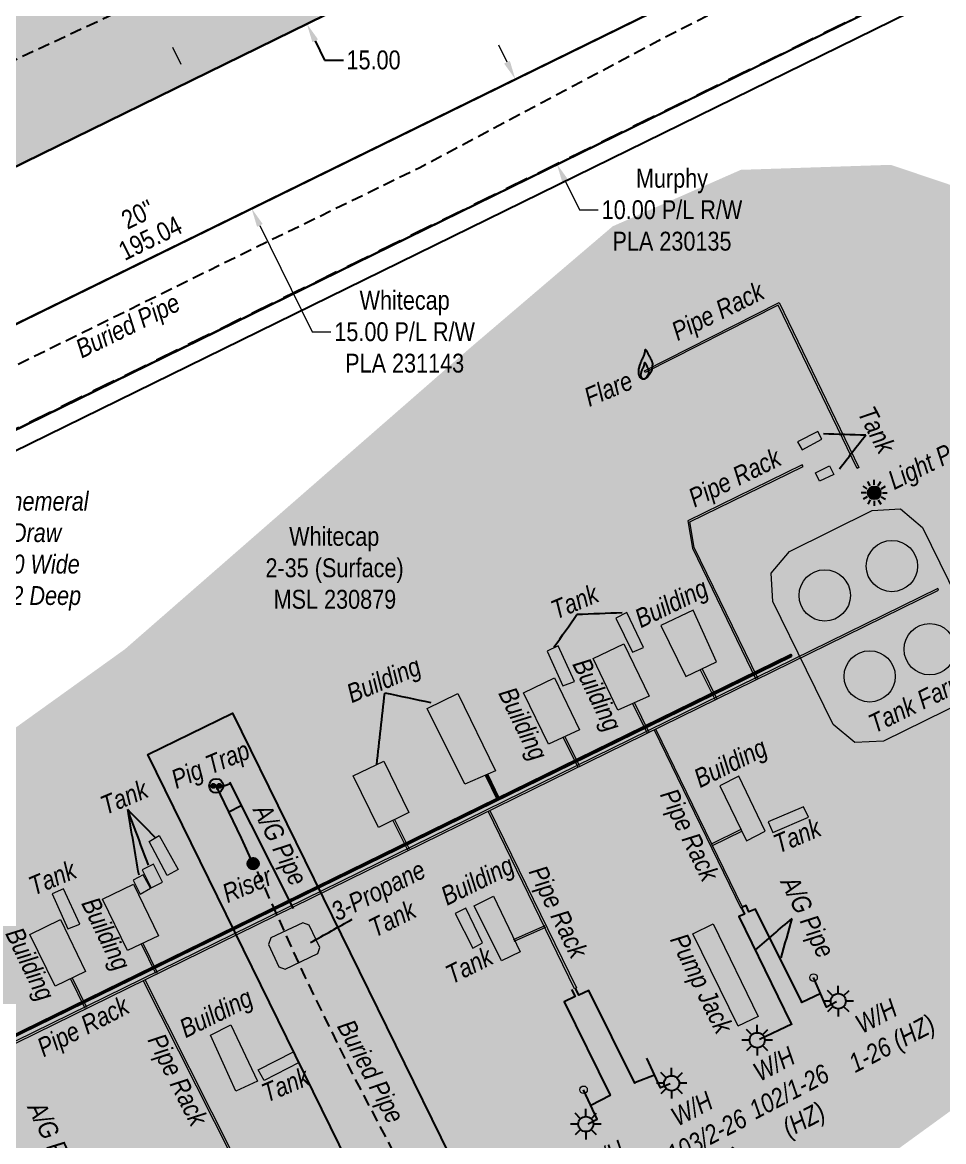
# Model space of a CAD drawing. Extents: x 502021 to 516972, y 6026865 to 6037901.
# Drawn here: x 509328 to 509816, y 6027187 to 6027780 of the extents above; entities that cross this region are included whole.
import ezdxf
from ezdxf.enums import TextEntityAlignment as Align

# ---------------------------------------------------------------- set-up
doc = ezdxf.new("R2010")
doc.units = 0
doc.header["$LTSCALE"] = 5
doc.header["$PDSIZE"] = 0.5
doc.linetypes.add('foc-ACCESSROAD', pattern=[3.75, 2.5, -1.25])
doc.linetypes.add('UG_PIPE', pattern=[1.875, 1.25, -0.625])
doc.layers.get('Defpoints').update_dxf_attribs({"color": 9})
for name, color, linetype in [('AS-CABLE', 224, 'foc-CABLE'), ('AS-PIPE-UG', 44, 'UG_PIPE'), ('AS-PIPE-UG-T', 44, 'Continuous'), ('AS-ROADS', 254, 'Continuous'), ('AS-SYMBOL', 7, 'Continuous'), ('C-RW', 13, 'Continuous'), ('C-WS', 13, 'foc-ACCESSROAD'), ('C-WS-S', 8, 'Continuous'), ('F-RW', 190, 'Continuous'), ('L-BD', 7, 'Continuous'), ('P-PROPOSED', 10, 'Continuous'), ('P-PROPOSED-H', 21, 'Continuous'), ('P-TXT', 4, 'Continuous'), ('T-WATER-T', 170, 'Continuous')]:
    doc.layers.add(name, color=color, linetype=linetype)
for name, color, linetype, lineweight in [('AS-GENERAL', 48, 'Continuous', 18), ('C-RW-T', 13, 'Continuous', 9), ('C-WS-T', 13, 'Continuous', 9), ('F-RW-T', 190, 'Continuous', 9), ('T-TEXT', 48, 'Continuous', 18)]:
    doc.layers.add(name, color=color, linetype=linetype, lineweight=lineweight)
doc.layers.add('AS-PIPE-AG', color=7, linetype='Continuous', true_color=0x7d00fa)
doc.styles.add('80CG', font='ARIALN.TTF', dxfattribs={"height": 10})
doc.styles.add('80L', font='ARIALN.TTF', dxfattribs={"height": 10})
doc.styles.add('foc-LtypeFont', font='ARIALN.TTF', dxfattribs={"height": 7.35})
doc.linetypes.add('foc-CABLE', pattern='A,2,-1,["C",foc-LtypeFont,S=0.2,R=0,X=-0.625,Y=-0.75],-1.24,8', length=12.24)
doc.dimstyles.new('Compass 5 000', dxfattribs={"dimscale": 5, "dimtxt": 9, "dimasz": 2, "dimexe": 0.2, "dimexo": 0.0625, "dimgap": 0.5, "dimtad": 0, "dimtih": 1, "dimtoh": 1, "dimzin": 0, "dimdsep": 46, "dimtxsty": '80CG', "dimcen": 0.1, "dimse1": 1, "dimse2": 1, "dimclrd": 256, "dimclrt": 256, "dimaunit": 1, "dimadec": 4, "dimazin": 0, "dimtfac": 0.06, "dimtofl": 0, "dimtmove": 0, "dimatfit": 1, "dimfxl": 0.2, "dimtolj": 1, "dimtzin": 0, "dimlwd": -1, "dimarcsym": 0})

# ---------------------------------------------------------------- blocks, each defined once
blk = doc.blocks.new('*D516')
at = {"layer": 'C-RW-T', "transparency": 16777216}
for p, q in [((509412.2, 6027757.8), (509407.8, 6027766.78)), ((509453.99, 6027672.52), (509481.61, 6027616.15)), ((509481.61, 6027616.15), (509491.61, 6027616.15))]:
    blk.add_line(p, q, dxfattribs=at)
for points in [[(509413.7, 6027758.53), (509410.7, 6027757.06), (509416.6, 6027748.82)], [(509455.48, 6027673.26), (509452.49, 6027671.79), (509449.59, 6027681.5)]]:
    blk.add_solid(points, dxfattribs=at)
at = {"layer": 'Defpoints', "color": 0, "transparency": 16777216}
for p in [(509469.51, 6027774.74), (509502.49, 6027707.43), (509449.59, 6027681.5)]:
    blk.add_point(p, dxfattribs=at)
at = {"layer": 'C-RW-T', "transparency": 16777216, "insert": (509530.7, 6027616.15), "char_height": 10, "attachment_point": 5, "style": '80CG'}
blk.add_mtext('\\A1;Whitecap\\P15.00 P/L R/W\\PPLA 231143', dxfattribs=at)
blk = doc.blocks.new('*D528')
at = {"layer": 'C-RW-T', "transparency": 16777216}
for p, q in [((509620.85, 6027067.36), (509651.68, 6027082.49)), ((509651.68, 6027082.49), (509661.68, 6027082.49)), ((509558.04, 6027036.53), (509549.06, 6027032.12))]:
    blk.add_line(p, q, dxfattribs=at)
for points in [[(509620.12, 6027068.86), (509621.59, 6027065.86), (509611.87, 6027062.95)], [(509557.3, 6027038.03), (509558.77, 6027035.03), (509567.01, 6027040.94)]]:
    blk.add_solid(points, dxfattribs=at)
at = {"layer": 'Defpoints', "color": 0, "transparency": 16777216}
for p in [(509545.19, 6027198.81), (509500.33, 6027176.8), (509611.87, 6027062.95)]:
    blk.add_point(p, dxfattribs=at)
at = {"layer": 'C-RW-T', "transparency": 16777216, "insert": (509700.77, 6027082.49), "char_height": 10, "attachment_point": 5, "style": '80CG'}
blk.add_mtext('\\A1;Whitecap\\P10.00 P/L R/W\\PPLA 141213', dxfattribs=at)
blk = doc.blocks.new('*D679')
at = {"layer": 'Defpoints', "color": 0, "transparency": 16777216}
for p in [(509596.18, 6027753.34), (509611.32, 6027705.11), (509618.17, 6027708.47)]:
    blk.add_point(p, dxfattribs=at)
at = {"layer": 'F-RW-T', "transparency": 16777216}
for p, q in [((509584.93, 6027758.97), (509580.53, 6027767.95)), ((509615.73, 6027696.13), (509623.25, 6027680.77)), ((509623.25, 6027680.77), (509633.25, 6027680.77))]:
    blk.add_line(p, q, dxfattribs=at)
for points in [[(509586.43, 6027759.7), (509583.44, 6027758.23), (509589.33, 6027749.99)], [(509617.22, 6027696.87), (509614.23, 6027695.4), (509611.32, 6027705.11)]]:
    blk.add_solid(points, dxfattribs=at)
at = {"layer": 'F-RW-T', "transparency": 16777216, "insert": (509672.34, 6027680.77), "char_height": 10, "attachment_point": 5, "style": '80CG'}
blk.add_mtext('\\A1;Murphy\\P10.00 P/L R/W \\PPLA 230135', dxfattribs=at)
blk = doc.blocks.new('RISER')
h = blk.add_hatch(color=255)
h.dxf.hatch_style = 1
edge = h.paths.add_edge_path()
edge.add_arc((0, 0), 0.7, 0, 360)
blk.add_hatch(color=13).paths.add_polyline_path([(0.58, -0.15), (-0.58, -0.15, 0.774597)])
at = {"color": 13}
blk.add_line((-0.58, -0.15), (0.58, -0.15), dxfattribs=at)
blk.add_circle((0, 0), 0.6, dxfattribs=at)
blk = doc.blocks.new('PIG')
h = blk.add_hatch(color=255)
h.dxf.hatch_style = 1
edge = h.paths.add_edge_path()
edge.add_arc((0, 0), 0.85, 0, 360)
at = {"layer": 'AS-SYMBOL'}
h = blk.add_hatch(color=13, dxfattribs=at)
h.dxf.hatch_style = 1
h.paths.add_polyline_path([(-0.1, 0, 1), (-0.55, 0, 1)])
h = blk.add_hatch(color=13, dxfattribs=at)
h.dxf.hatch_style = 1
h.paths.add_polyline_path([(0.1, 0, 1), (0.55, 0, 1)])
at = {"layer": 'AS-SYMBOL', "color": 13}
for centre, radius in [((0, 0), 0.75), ((-0.33, 0), 0.225), ((0.33, 0), 0.225)]:
    blk.add_circle(centre, radius, dxfattribs=at)
blk = doc.blocks.new('lightpole')
h = blk.add_hatch(color=255)
h.dxf.hatch_style = 1
h.paths.add_polyline_path([(-0.78, 0, 1), (0.78, 0, 1)])
h.paths.add_polyline_path([(0.68, 0, -1), (-0.68, 0, -1)], flags=16)
h = blk.add_hatch(color=13)
h.dxf.hatch_style = 1
edge = h.paths.add_edge_path()
edge.add_arc((0, 0), 0.682, 0, 360)
at = {"color": 13}
for p, q in [((-0.43, 0.75), (-0.69, 1.19)), ((0, 0.86), (0, 1.38)), ((0.43, 0.75), (0.69, 1.19)), ((-0.86, 0), (-1.38, 0)), ((-0.75, 0.43), (-1.19, 0.69)), ((0.75, 0.43), (1.19, 0.69)), ((0.86, 0), (1.38, 0)), ((-0.75, -0.43), (-1.19, -0.69)), ((-0.43, -0.75), (-0.69, -1.19)), ((0, -0.86), (0, -1.38)), ((0.43, -0.75), (0.69, -1.19)), ((0.75, -0.43), (1.19, -0.69))]:
    blk.add_line(p, q, dxfattribs=at)
blk.add_circle((0, 0), 0.682, dxfattribs=at)
blk = doc.blocks.new('FLARE')
h = blk.add_hatch(color=255)
h.dxf.hatch_style = 1
h.paths.add_polyline_path([(0.16, 2.41, 0.114147), (0.13, 2.43), (0.11, 2.44, 0.261551), (0.01, 2.42), (0, 2.41, 0.131268), (-0.03, 2.37), (-0.04, 2.35, 0.041497), (-0.05, 2.33), (-0.05, 2.29, 0.015174), (-0.05, 2.29), (-0.06, 2.24, 0.004376), (-0.06, 2.24), (-0.07, 2.18), (-0.08, 2.11), (-0.09, 2.05), (-0.1, 1.98), (-0.12, 1.91), (-0.14, 1.83), (-0.17, 1.76), (-0.19, 1.68), (-0.22, 1.61), (-0.26, 1.53), (-0.29, 1.46), (-0.32, 1.39), (-0.36, 1.32), (-0.39, 1.25, 0.000505), (-0.39, 1.25), (-0.43, 1.18, 0.002398), (-0.43, 1.18), (-0.46, 1.1, 0.004177), (-0.46, 1.1), (-0.5, 1.03, 0.005735), (-0.5, 1.03), (-0.53, 0.95, 0.006994), (-0.53, 0.95), (-0.56, 0.87, 0.00791), (-0.57, 0.87), (-0.6, 0.78, 0.008323), (-0.6, 0.78), (-0.63, 0.69, 0.008095), (-0.63, 0.68), (-0.66, 0.59, 0.008067), (-0.66, 0.59), (-0.68, 0.49, 0.008387), (-0.68, 0.49), (-0.7, 0.39, 0.009056), (-0.71, 0.38), (-0.72, 0.28, 0.010123), (-0.72, 0.28), (-0.74, 0.18, 0.011689), (-0.74, 0.18), (-0.75, 0.08, 0.013925), (-0.75, 0.08), (-0.75, -0.02, 0.016488), (-0.75, -0.02), (-0.75, -0.11, 0.017255), (-0.75, -0.12), (-0.74, -0.2, 0.01735), (-0.74, -0.2), (-0.73, -0.28, 0.017311), (-0.73, -0.29), (-0.71, -0.36, 0.01715), (-0.71, -0.36), (-0.69, -0.43, 0.016886), (-0.69, -0.44), (-0.66, -0.5, 0.016546), (-0.66, -0.5), (-0.63, -0.56, 0.016164), (-0.63, -0.56), (-0.6, -0.61, 0.016329), (-0.6, -0.62), (-0.57, -0.66, 0.018828), (-0.57, -0.67), (-0.54, -0.71, 0.022087), (-0.53, -0.71), (-0.5, -0.75, 0.025345), (-0.49, -0.76), (-0.46, -0.78, 0.028234), (-0.45, -0.79), (-0.42, -0.82, 0.030298), (-0.41, -0.82), (-0.37, -0.84, 0.031129), (-0.36, -0.85), (-0.32, -0.86, 0.030544), (-0.31, -0.87), (-0.27, -0.88, 0.028465), (-0.26, -0.88), (-0.22, -0.89, 0.025311), (-0.21, -0.89), (-0.16, -0.89, 0.02283), (-0.15, -0.89), (-0.11, -0.89, 0.021226), (-0.1, -0.89), (-0.05, -0.88, 0.020401), (-0.04, -0.88), (0, -0.87, 0.020299), (0.01, -0.87), (0.05, -0.85, 0.020911), (0.06, -0.85), (0.11, -0.83, 0.022277), (0.11, -0.83), (0.15, -0.81, 0.023712), (0.16, -0.8), (0.2, -0.78, 0.022408), (0.21, -0.78), (0.24, -0.75, 0.01993), (0.25, -0.74), (0.28, -0.72, 0.017146), (0.28, -0.71), (0.31, -0.68, 0.014211), (0.32, -0.68), (0.35, -0.64, 0.011221), (0.35, -0.64), (0.37, -0.61, 0.008212), (0.38, -0.61), (0.4, -0.57, 0.005172), (0.4, -0.57), (0.42, -0.54, 0.002523), (0.43, -0.54), (0.45, -0.5, 0.001671), (0.45, -0.5), (0.47, -0.47, 0.001229), (0.47, -0.47), (0.49, -0.44, 0.00075), (0.49, -0.44), (0.51, -0.41, 0.00026), (0.51, -0.41), (0.54, -0.37), (0.56, -0.34), (0.58, -0.3), (0.61, -0.27), (0.63, -0.23, 0.001311), (0.63, -0.23), (0.66, -0.19, 0.003726), (0.66, -0.19), (0.69, -0.15, 0.006065), (0.69, -0.14), (0.72, -0.1, 0.008452), (0.72, -0.1), (0.74, -0.05, 0.010991), (0.75, -0.05), (0.77, 0, 0.013767), (0.77, 0), (0.79, 0.05, 0.016839), (0.8, 0.05), (0.81, 0.1, 0.019104), (0.82, 0.11), (0.83, 0.15, 0.016987), (0.83, 0.16), (0.84, 0.21, 0.013636), (0.84, 0.21), (0.85, 0.26, 0.010244), (0.85, 0.27), (0.86, 0.31, 0.006846), (0.86, 0.32), (0.86, 0.37, 0.003419), (0.86, 0.37), (0.86, 0.41), (0.87, 0.46), (0.87, 0.5), (0.88, 0.54), (0.88, 0.59), (0.89, 0.63, 0.001278), (0.89, 0.63), (0.89, 0.67, 0.004735), (0.89, 0.67), (0.9, 0.71, 0.008354), (0.9, 0.72), (0.9, 0.76, 0.012059), (0.9, 0.76), (0.9, 0.8, 0.015712), (0.9, 0.81), (0.9, 0.85, 0.018457), (0.9, 0.85), (0.9, 0.89, 0.018102), (0.9, 0.9), (0.89, 0.94, 0.016533), (0.89, 0.95), (0.88, 0.99, 0.014576), (0.88, 0.99), (0.87, 1.03, 0.012435), (0.86, 1.04), (0.85, 1.08, 0.010283), (0.85, 1.09), (0.83, 1.13, 0.00824), (0.83, 1.13), (0.81, 1.18, 0.00638), (0.81, 1.18), (0.78, 1.23, 0.004735), (0.78, 1.23), (0.76, 1.29, 0.003388), (0.75, 1.29), (0.73, 1.34, 0.002345), (0.73, 1.34), (0.7, 1.4, 0.001492), (0.7, 1.4), (0.67, 1.46, 0.000746), (0.67, 1.46), (0.63, 1.51), (0.6, 1.57), (0.57, 1.62), (0.55, 1.68), (0.52, 1.73), (0.49, 1.78), (0.47, 1.83), (0.45, 1.87), (0.42, 1.92), (0.4, 1.97), (0.38, 2.02), (0.35, 2.08, 0.000332), (0.35, 2.08), (0.33, 2.13, 0.001849), (0.33, 2.13), (0.3, 2.19, 0.0038), (0.3, 2.19), (0.27, 2.24, 0.006473), (0.27, 2.24), (0.25, 2.29, 0.010865), (0.24, 2.3), (0.22, 2.34, 0.019524), (0.22, 2.34), (0.19, 2.38, 0.041077), (0.18, 2.39)])
at = {"color": 13, "flags": 128}
for points in [[(0.11, -0.72), (0.07, -0.74), (0.03, -0.76), (-0.02, -0.77), (-0.07, -0.78), (-0.11, -0.79), (-0.16, -0.79), (-0.2, -0.79), (-0.25, -0.78), (-0.29, -0.77), (-0.32, -0.76), (-0.36, -0.74), (-0.4, -0.71), (-0.43, -0.68), (-0.46, -0.65), (-0.49, -0.61), (-0.52, -0.56), (-0.54, -0.51), (-0.57, -0.46), (-0.59, -0.4), (-0.61, -0.33), (-0.63, -0.26), (-0.64, -0.19), (-0.65, -0.11), (-0.65, -0.02), (-0.65, 0.07), (-0.64, 0.17), (-0.63, 0.27), (-0.61, 0.36), (-0.58, 0.46), (-0.56, 0.56), (-0.53, 0.66), (-0.5, 0.75), (-0.47, 0.83), (-0.44, 0.91), (-0.41, 0.99), (-0.37, 1.06), (-0.34, 1.13), (-0.3, 1.2), (-0.27, 1.27), (-0.23, 1.34), (-0.2, 1.42), (-0.16, 1.49), (-0.13, 1.57), (-0.1, 1.65), (-0.07, 1.73), (-0.04, 1.8), (-0.02, 1.88), (0, 1.96), (0.01, 2.03), (0.02, 2.1), (0.03, 2.17), (0.04, 2.22), (0.05, 2.27), (0.05, 2.31), (0.06, 2.34), (0.08, 2.35), (0.09, 2.34), (0.11, 2.32), (0.13, 2.29), (0.16, 2.25), (0.18, 2.2), (0.21, 2.14), (0.24, 2.09), (0.26, 2.03), (0.29, 1.98), (0.31, 1.93), (0.33, 1.88), (0.36, 1.83), (0.38, 1.78), (0.41, 1.73), (0.43, 1.68), (0.46, 1.63), (0.49, 1.58), (0.52, 1.52), (0.55, 1.47), (0.58, 1.41), (0.61, 1.35), (0.64, 1.3), (0.67, 1.24), (0.69, 1.19), (0.72, 1.14), (0.74, 1.09), (0.75, 1.05), (0.77, 1), (0.78, 0.96), (0.79, 0.92), (0.8, 0.88), (0.8, 0.84), (0.8, 0.8), (0.8, 0.76), (0.8, 0.72), (0.79, 0.68), (0.79, 0.64), (0.78, 0.6), (0.78, 0.56), (0.77, 0.51), (0.77, 0.47), (0.76, 0.42), (0.76, 0.37), (0.76, 0.33), (0.75, 0.28), (0.74, 0.23), (0.73, 0.18), (0.72, 0.13), (0.7, 0.09), (0.68, 0.04), (0.66, 0), (0.63, -0.05), (0.61, -0.09), (0.58, -0.13), (0.55, -0.17), (0.53, -0.21), (0.5, -0.25), (0.48, -0.28), (0.45, -0.32), (0.43, -0.35), (0.41, -0.38), (0.39, -0.42), (0.37, -0.45), (0.34, -0.48), (0.32, -0.51), (0.3, -0.55), (0.27, -0.58), (0.24, -0.61), (0.21, -0.64), (0.18, -0.67), (0.15, -0.7)], [(0.02, -0.75), (-0.01, -0.76), (-0.03, -0.77), (-0.05, -0.78), (-0.08, -0.78), (-0.11, -0.79), (-0.13, -0.79), (-0.16, -0.79), (-0.18, -0.78), (-0.2, -0.78), (-0.23, -0.77), (-0.25, -0.76), (-0.26, -0.74), (-0.28, -0.73), (-0.3, -0.71), (-0.32, -0.69), (-0.33, -0.66), (-0.35, -0.63), (-0.36, -0.6), (-0.37, -0.57), (-0.39, -0.53), (-0.4, -0.49), (-0.4, -0.45), (-0.41, -0.41), (-0.41, -0.36), (-0.41, -0.31), (-0.4, -0.25), (-0.39, -0.2), (-0.38, -0.14), (-0.37, -0.09), (-0.36, -0.03), (-0.34, 0.02), (-0.32, 0.07), (-0.31, 0.12), (-0.29, 0.16), (-0.27, 0.21), (-0.25, 0.25), (-0.23, 0.29), (-0.21, 0.33), (-0.19, 0.37), (-0.17, 0.41), (-0.15, 0.45), (-0.14, 0.49), (-0.12, 0.53), (-0.1, 0.58), (-0.08, 0.62), (-0.07, 0.66), (-0.06, 0.71), (-0.05, 0.75), (-0.04, 0.79), (-0.03, 0.83), (-0.03, 0.87), (-0.02, 0.9), (-0.02, 0.93), (-0.01, 0.95), (-0.01, 0.96), (0, 0.97), (0.01, 0.96), (0.02, 0.95), (0.03, 0.94), (0.04, 0.91), (0.06, 0.88), (0.07, 0.86), (0.09, 0.82), (0.1, 0.79), (0.12, 0.76), (0.13, 0.74), (0.14, 0.71), (0.16, 0.68), (0.17, 0.65), (0.18, 0.63), (0.2, 0.6), (0.21, 0.57), (0.23, 0.54), (0.25, 0.51), (0.26, 0.47), (0.28, 0.44), (0.3, 0.41), (0.31, 0.38), (0.33, 0.35), (0.34, 0.32), (0.36, 0.29), (0.37, 0.27), (0.38, 0.24), (0.39, 0.22), (0.39, 0.19), (0.4, 0.17), (0.4, 0.15), (0.41, 0.13), (0.41, 0.1), (0.41, 0.08), (0.4, 0.06), (0.4, 0.04), (0.4, 0.01), (0.39, -0.01), (0.39, -0.03), (0.39, -0.06), (0.39, -0.08), (0.38, -0.11), (0.38, -0.14), (0.38, -0.16), (0.38, -0.19), (0.37, -0.22), (0.37, -0.24), (0.36, -0.27), (0.35, -0.3), (0.34, -0.32), (0.32, -0.35), (0.31, -0.37), (0.3, -0.4), (0.28, -0.42), (0.27, -0.44), (0.25, -0.46), (0.24, -0.48), (0.22, -0.5), (0.21, -0.52), (0.2, -0.54), (0.19, -0.56), (0.17, -0.58), (0.16, -0.6), (0.15, -0.61), (0.14, -0.63), (0.12, -0.65), (0.11, -0.67), (0.09, -0.69), (0.08, -0.7), (0.06, -0.72), (0.04, -0.74)]]:
    blk.add_lwpolyline(points, close=True, dxfattribs=at)
blk = doc.blocks.new('GAS')
h = blk.add_hatch(color=255)
h.dxf.hatch_style = 1
edge = h.paths.add_edge_path()
edge.add_arc((0, 0), 0.9, 0, 360)
for p, q in [((0, 0.81), (0, 1.62)), ((-0.81, 0), (-1.62, 0)), ((-0.57, 0.57), (-1.14, 1.14)), ((0.57, 0.57), (1.14, 1.14)), ((1.62, 0), (0.81, 0)), ((-0.57, -0.57), (-1.14, -1.14)), ((0, -0.81), (0, -1.62)), ((1.14, -1.14), (0.57, -0.57))]:
    blk.add_line(p, q)
blk.add_circle((0, 0), 0.8)
blk = doc.blocks.new('*D595')
at = {"layer": 'Defpoints', "color": 0, "transparency": 16777216}
for p in [(509440.87, 6027844.19), (509473.85, 6027776.87), (509478.87, 6027779.33)]:
    blk.add_point(p, dxfattribs=at)
at = {"layer": 'P-TXT', "transparency": 16777216}
for p, q in [((509441.48, 6027855.62), (509437.08, 6027864.6)), ((509483.27, 6027770.35), (509488.28, 6027760.13)), ((509488.28, 6027760.13), (509498.28, 6027760.13))]:
    blk.add_line(p, q, dxfattribs=at)
for points in [[(509442.98, 6027856.36), (509439.99, 6027854.89), (509445.88, 6027846.64)], [(509484.77, 6027771.08), (509481.77, 6027769.62), (509478.87, 6027779.33)]]:
    blk.add_solid(points, dxfattribs=at)
at = {"layer": 'P-TXT', "transparency": 16777216, "insert": (509514.22, 6027760.13), "char_height": 10, "attachment_point": 5, "style": '80CG'}
blk.add_mtext('\\A1;15.00', dxfattribs=at)

msp = doc.modelspace()

# ---------------------------------------------------------------- hatches: boundary and pattern name
at = {"layer": 'AS-ROADS'}
h = msp.add_hatch(color=256, dxfattribs=at)
h.dxf.hatch_style = 1
h.paths.add_polyline_path([(509260.823, 6026899.732), (509290.66, 6026865.2), (509307.706, 6026884.006), (509354.986, 6026918.041), (509586.501, 6027056.141), (509654.511, 6027095.746), (509759.471, 6027159.516), (509827.031, 6027208.566), (509855.246, 6027243.796), (509877.201, 6027296.966), (509890.281, 6027363.836), (509899.036, 6027464.916), (509907.871, 6027599.966), (509898.323, 6027640.787), (509865.651, 6027678.536), (509788.266, 6027704.616), (509708.831, 6027701.961), (509640.941, 6027672.051), (509565.756, 6027607.936), (509382.476, 6027448.006), (509238.526, 6027344.706), (509213.466, 6027326.056), (509197.076, 6027312.831), (509193.676, 6027293.901), (509198.441, 6027251.171), (509204.856, 6027204.336), (509233.256, 6027131.036), (509272.096, 6027034.156), (509291.421, 6026969.231), (509291.141, 6026937.431), (509265.246, 6026906.751)])
at = {"layer": 'P-PROPOSED-H'}
h = msp.add_hatch(color=256, dxfattribs=at)
h.dxf.hatch_style = 1
h.paths.add_polyline_path([(509109.97, 6029897.532), (509046.441, 6029857.744), (509091.51, 6029785.782), (509092.841, 6028938.87), (509247.596, 6028945.75), (509535.508, 6028811.292), (509595.857, 6028809.067), (509602.092, 6028633.705), (509702.29, 6028630.047), (509725.17, 6027983.504), (508892.294, 6027575.366), (509101.203, 6027149.051), (509168.515, 6027182.037), (508992.592, 6027541.039), (509780.647, 6027927.213), (509800.972, 6027961.056), (509774.737, 6028702.413), (509674.527, 6028706.071), (509668.293, 6028881.407), (509553.457, 6028885.641), (509262.646, 6029021.453), (509167.679, 6029017.231), (509166.437, 6029807.373)])

# ---------------------------------------------------------------- linework, layer by layer
at = {"layer": 'AS-CABLE', "linetype": 'Continuous', "flags": 128}
msp.add_lwpolyline([(509735.696, 6027444.222), (509294.206, 6027228.182), (509293.766, 6027229.08), (509735.256, 6027445.12)], close=True, dxfattribs=at)
at = {"layer": 'AS-CABLE', "flags": 128}
for points in [[(509579.958, 6027368.569), (509573.699, 6027381.361)], [(509580.856, 6027369.009), (509574.613, 6027381.766)]]:
    msp.add_lwpolyline(points, dxfattribs=at)
at = {"layer": 'AS-GENERAL', "flags": 128}
for points in [[(509657.725, 6027595.497), (509729.049, 6027631.627), (509771.391, 6027544.249), (509770.491, 6027543.813), (509728.593, 6027630.275), (509658.177, 6027594.605)], [(509751.721, 6027559.296), (509749.581, 6027563.391), (509738.901, 6027557.891), (509741.331, 6027553.701)], [(509750.464, 6027537.106), (509748.396, 6027541.406), (509755.712, 6027545.241), (509758.032, 6027540.635)], [(509804.996, 6027512.506), (509837.011, 6027447.361), (509838.006, 6027432.181), (509828.131, 6027420.791), (509784.331, 6027399.251), (509769.281, 6027398.636), (509757.721, 6027408.206), (509743.681, 6027436.831), (509725.766, 6027473.241), (509724.896, 6027488.321), (509734.656, 6027499.766), (509778.436, 6027521.506), (509793.471, 6027522.301)], [(509813.186, 6027480.11), (509295.586, 6027226.31), (509296.026, 6027225.412), (509813.626, 6027479.212)], [(509695.901, 6027441.281), (509683.566, 6027468.699), (509666.506, 6027460.646), (509679.691, 6027433.471)], [(509651.431, 6027446.401), (509657.171, 6027448.931), (509648.426, 6027467.436), (509642.626, 6027464.381)], [(509643.696, 6027415.721), (509630.556, 6027443.036), (509646.881, 6027450.846), (509660.181, 6027423.206)], [(509614.461, 6027428.551), (509620.636, 6027430.976), (509612.026, 6027449.761), (509606.231, 6027447.041)], [(509606.986, 6027397.626), (509593.621, 6027424.971), (509610.076, 6027432.846), (509623.306, 6027405.366)], [(509562.586, 6027376.441), (509542.636, 6027416.666), (509558.786, 6027424.506), (509578.826, 6027383.631)], [(509516.866, 6027353.586), (509503.376, 6027380.971), (509519.681, 6027388.721), (509532.956, 6027361.556)], [(509711.796, 6027346.536), (509721.751, 6027351.636), (509707.731, 6027380.671), (509697.626, 6027375.621)], [(509744.645, 6027359.083), (509741.936, 6027364.551), (509723.336, 6027356.516), (509725.846, 6027350.841)], [(509395.381, 6027346.196), (509400.646, 6027349.271), (509410.606, 6027331.291), (509404.926, 6027328.126)], [(509396.461, 6027321.516), (509402.426, 6027324.656), (509397.666, 6027334.116), (509391.69, 6027331.053)], [(509392.211, 6027328.541), (509386.884, 6027325.647), (509390.606, 6027318.256), (509395.956, 6027321.416)], [(509358.516, 6027302.276), (509349.951, 6027320.986), (509343.961, 6027318.501), (509352.276, 6027299.926)], [(509383.926, 6027288.466), (509370.651, 6027315.636), (509387.016, 6027323.516), (509400.266, 6027296.221)], [(509591.866, 6027287.776), (509582.006, 6027282.931), (509567.566, 6027311.976), (509577.746, 6027317.176)], [(509571.876, 6027292.466), (509563.051, 6027310.816), (509557.446, 6027307.941), (509566.761, 6027289.631)], [(509345.431, 6027269.456), (509332.086, 6027296.941), (509348.356, 6027304.791), (509361.561, 6027277.301)], [(509459.786, 6027295.131), (509458.541, 6027291.521), (509463.951, 6027279.741), (509467.361, 6027278.486), (509484.611, 6027286.736), (509485.771, 6027289.936), (509480.166, 6027301.796), (509476.731, 6027303.036)], [(509427.736, 6027243.626), (509438.681, 6027249.066), (509452.681, 6027219.186), (509441.218, 6027213.919)], [(509453.131, 6027225.236), (509471.856, 6027234.736), (509474.821, 6027228.996), (509456.311, 6027219.576)]]:
    msp.add_lwpolyline(points, close=True, dxfattribs=at)
for points in [[(509717.927, 6027432.288), (509684.161, 6027501.866), (509681.793, 6027515.486), (509741.83, 6027544.742), (509741.392, 6027545.64), (509680.679, 6027516.056), (509683.201, 6027501.556), (509717.03, 6027431.847)], [(509614.461, 6027428.551), (509620.636, 6027430.976), (509612.026, 6027449.761), (509606.231, 6027447.041)], [(509687.346, 6027437.159), (509694.979, 6027421.592)], [(509688.246, 6027437.593), (509695.876, 6027422.032)], [(509651.49, 6027419.244), (509658.991, 6027403.945)], [(509652.394, 6027419.67), (509659.888, 6027404.385)], [(509662.818, 6027405.266), (509708.852, 6027310.892), (509709.75, 6027311.33), (509663.716, 6027405.705)], [(509614.697, 6027401.276), (509622.228, 6027385.919)], [(509615.595, 6027401.716), (509623.125, 6027386.359)], [(509575.852, 6027362.623), (509621.665, 6027268.59), (509620.767, 6027268.152), (509574.955, 6027362.182)], [(509524.463, 6027357.349), (509532.119, 6027341.735)], [(509525.359, 6027357.793), (509533.017, 6027342.175)], [(509693.344, 6027344.965), (509708.977, 6027352.59)], [(509693.782, 6027344.066), (509709.415, 6027351.692)], [(509707.381, 6027248.316), (509683.371, 6027297.186), (509694.106, 6027302.471), (509718.041, 6027253.466), (509707.276, 6027248.351)], [(509588.318, 6027294.208), (509605.138, 6027301.663)], [(509588.723, 6027293.294), (509605.543, 6027300.749)], [(509391.072, 6027291.857), (509398.694, 6027276.311)], [(509391.975, 6027292.286), (509399.592, 6027276.751)], [(509353.601, 6027273.43), (509361.203, 6027257.928)], [(509354.5, 6027273.867), (509362.1, 6027258.368)], [(509393.054, 6027272.989), (509440.192, 6027179.511), (509439.3, 6027179.061), (509392.156, 6027272.549)]]:
    msp.add_lwpolyline(points, dxfattribs=at)
at = {"layer": 'AS-GENERAL'}
for centre, radius in [((509788.871, 6027492.065), 13.577), ((509753.268, 6027476.51), 13.577), ((509808.913, 6027447.991), 13.577), ((509777.082, 6027433.614), 13.577), ((509747.336, 6027274.041), 1.999), ((509625.476, 6027214.606), 1.999)]:
    msp.add_circle(centre, radius, dxfattribs=at)
at = {"layer": 'AS-PIPE-AG', "flags": 128}
for points in [[(509450.241, 6027334.651), (509444.306, 6027347.821), (509430.886, 6027375.801)], [(509431.391, 6027373.746), (509431.436, 6027374.361), (509438.471, 6027376.866)], [(509437.956, 6027377.656), (509471.601, 6027310.566)], [(509437.221, 6027361.686), (509444.051, 6027365.246)], [(509709.154, 6027311.039), (509710.681, 6027307.711), (509707.68, 6027306.406), (509735.341, 6027249.861), (509735.801, 6027249.301), (509718.651, 6027241.331)], [(509751.246, 6027265.566), (509741.126, 6027260.906), (509740.946, 6027261.296), (509716.606, 6027310.276), (509713.101, 6027308.806), (509711.685, 6027312.219), (509709.75, 6027311.33)], [(509759.536, 6027261.216), (509754.296, 6027258.351), (509747.336, 6027274.041)], [(509619.106, 6027267.691), (509620.961, 6027263.961), (509615.231, 6027261.181), (509639.441, 6027212.076), (509639.601, 6027211.543), (509629.371, 6027206.256)], [(509663.096, 6027222.351), (509652.936, 6027218.556), (509652.701, 6027218.116), (509628.266, 6027267.271), (509622.931, 6027264.706), (509621.181, 6027268.421)], [(509671.446, 6027217.841), (509666.231, 6027215.561), (509659.046, 6027231.436)], [(509627.911, 6027196.566), (509632.771, 6027199.036), (509625.476, 6027214.606)]]:
    msp.add_lwpolyline(points, dxfattribs=at)
at = {"layer": 'AS-PIPE-UG', "flags": 128}
for points in [[(509145.821, 6027224.241), (509123.586, 6027267.371), (509105.796, 6027338.706), (509058.171, 6027423.401), (509022.106, 6027485.776), (508993.046, 6027546.596), (508983.991, 6027569.336), (508983.266, 6027582.511), (508994.916, 6027598.661), (509013.326, 6027608.376), (509079.716, 6027638.896), (509195.586, 6027696.291), (509315.006, 6027755.971), (509468.391, 6027827.351), (509589.896, 6027885.501), (509682.921, 6027931.516), (509723.116, 6027956.476), (509736.591, 6027977.306), (509750.251, 6028010.386), (509747.421, 6028218.841), (509740.271, 6028426.146), (509733.886, 6028554.091), (509735.041, 6028611.231), (509726.111, 6028633.076), (509702.991, 6028643.961), (509678.706, 6028644.686), (509632.991, 6028660.701), (509628.486, 6028690.886), (509628.226, 6028776.696), (509629.461, 6028802.041), (509621.726, 6028819.901), (509605.826, 6028831.341), (509500.396, 6028865.611), (509304.126, 6028957.751), (509265.941, 6028966.631), (509232.251, 6028964.636), (509187.231, 6028962.891), (509156.786, 6028961.066), (509138.131, 6028962.911), (509128.201, 6028978.106), (509119.881, 6029350.841), (509120.151, 6029561.026), (509122.976, 6029663.326), (509124.546, 6029746.471), (509117.626, 6029782.236), (509083.091, 6029842.331), (509066.203, 6029870.121)], [(509806.72, 6029832.78), (509862.596, 6029085.736), (509862.626, 6029085.736), (509873.101, 6028824.076), (509881.326, 6028591.506), (509882.586, 6028522.576), (509876.476, 6028316.016), (509871.176, 6028289.491), (509869.521, 6028223.446), (509890.146, 6027960.911), (509893.651, 6027927.526), (509880.006, 6027907.926), (509857.886, 6027868.266), (509831.691, 6027855.726), (509665.236, 6027770.306), (509538.711, 6027703.061), (509446.621, 6027658.226), (509235.641, 6027554.446), (509113.456, 6027496.826), (509041.036, 6027461.771), (508942.281, 6027412.561), (508919.401, 6027402.821), (508810.146, 6027342.161), (508719.652, 6027297.213)], [(509628, 6026970.779), (509627.716, 6026971.361), (509593.561, 6027039.801), (509573.916, 6027082.076), (509532.641, 6027166.786), (509502.811, 6027223.616), (509477.841, 6027274.761), (509450.951, 6027334.121)]]:
    msp.add_lwpolyline(points, dxfattribs=at)
at = {"layer": 'C-RW', "flags": 128}
for points in [[(509612.449, 6029832.78), (509645.596, 6029519.731), (509674.527, 6028706.071), (509774.737, 6028702.413), (509800.972, 6027961.056), (509780.647, 6027927.213), (508992.592, 6027541.039), (509199.438, 6027118.934)], [(509266.731, 6027151.96), (509092.891, 6027506.712), (509833.511, 6027869.641), (509876.671, 6027941.506), (509847.183, 6028774.778), (509746.962, 6028778.437), (509720.416, 6029525.016), (509687.829, 6029832.78)]]:
    msp.add_lwpolyline(points, dxfattribs=at)
at = {"layer": 'C-RW', "linetype": 'Continuous', "flags": 128}
msp.add_lwpolyline([(509955.8, 6028961.154), (509972.625, 6028314.404), (509975.273, 6028213.662), (509975.7, 6028181.484), (509977.397, 6028049.071), (509980.945, 6027772.013), (509938.671, 6027729.65), (509807.488, 6027789.949), (508931.345, 6027360.29), (509078.343, 6027059.712), (509069.364, 6027055.322), (508917.98, 6027364.868), (509807.349, 6027801.013), (509936.516, 6027741.641), (509970.897, 6027776.094), (509967.403, 6028048.943), (509965.707, 6028181.356), (509965.28, 6028213.523), (509962.634, 6028314.137), (509945.809, 6028960.895)], dxfattribs=at)
at = {"layer": 'C-RW'}
msp.add_lwpolyline([(509606.601, 6026960.276), (509394.626, 6027392.175), (509439.486, 6027414.195), (509554.629, 6027179.592), (509651.46, 6026982.293)], dxfattribs=at)
at = {"layer": 'C-WS', "flags": 128}
msp.add_lwpolyline([(509938.343, 6027481.116), (509928.491, 6027860.366), (508731.078, 6027273.897)], dxfattribs=at)
at = {"layer": 'F-RW', "flags": 128}
for points in [[(509788.344, 6029832.78), (509820.251, 6029531.896), (509876.671, 6027941.506), (509833.511, 6027869.641), (508707.513, 6027317.863)], [(508731.132, 6027273.787), (509868.753, 6027831.261), (509927.138, 6027928.475), (509870.13, 6029535.421), (509838.597, 6029832.78)]]:
    msp.add_lwpolyline(points, dxfattribs=at)
at = {"layer": 'P-PROPOSED', "flags": 128}
msp.add_lwpolyline([(509046.441, 6029857.744), (509091.51, 6029785.782), (509092.841, 6028938.87), (509247.596, 6028945.75), (509535.508, 6028811.292), (509595.857, 6028809.067), (509602.092, 6028633.705), (509702.29, 6028630.047), (509725.17, 6027983.504), (508892.294, 6027575.366), (509101.203, 6027149.051), (509168.515, 6027182.037), (508992.592, 6027541.039), (509780.647, 6027927.213), (509800.972, 6027961.056), (509774.737, 6028702.413), (509674.527, 6028706.071), (509668.293, 6028881.407), (509553.457, 6028885.641), (509262.646, 6029021.453), (509167.679, 6029017.231), (509166.437, 6029807.373), (509109.97, 6029897.532)], dxfattribs=at)

# ---------------------------------------------------------------- block references
at = {"layer": 'AS-SYMBOL', "xscale": 4.997357450000109, "yscale": 4.997357450000109, "zscale": 4.997357450000109}
for name, p in [('FLARE', (509657.951, 6027595.051)), ('lightpole', (509779.496, 6027530.871))]:
    msp.add_blockref(name, p, dxfattribs=at)
at = {"layer": 'AS-SYMBOL', "color": 2}
for name, p, xscale, yscale, zscale in [('PIG', (509430.891, 6027375.626), 4.997357450000109, 4.997357450000109, 4.997357450000109), ('RISER', (509450.406, 6027334.436), 4.997366099999951, 4.997366099999951, 4.997366099999951)]:
    msp.add_blockref(name, p, dxfattribs=dict(at, xscale=xscale, yscale=yscale, zscale=zscale))
at = {"layer": 'C-WS-S', "color": 2, "xscale": 4.997357450000109, "yscale": 4.997357450000109, "zscale": 4.997357450000109}
for p in [(509760.446, 6027261.541), (509717.491, 6027240.871), (509672.156, 6027218.081), (509626.711, 6027196.446)]:
    msp.add_blockref('GAS', p, dxfattribs=at)

# ---------------------------------------------------------------- texts
at = {"layer": 'AS-PIPE-UG-T', "attachment_point": 1, "style": '80L'}
for width, gutter_width, insert, char_height, rotation in [(59.03588, 50, (509355.223, 6027610.903), 9.99473, 26.192341), (60.65843, 50.026, (509503.495, 6027252.899), 9.99471, 297.694928)]:
    msp.add_mtext_dynamic_manual_height_columns('{\\fArial Narrow|b0|i1|c0|p34;Buried Pipe}', width=width, gutter_width=gutter_width, heights=[0], dxfattribs=dict(at, insert=insert, char_height=char_height, rotation=rotation))
at = {"layer": 'C-WS-T', "insert": (509455.456, 6027512.805), "char_height": 10, "attachment_point": 1, "style": '80L'}
msp.add_mtext_dynamic_manual_height_columns('\\pi14.04;Whitecap\\P\\pi1.5023;2-35 (Surface)\\P\\pi5.8065;MSL 230879', width=75.20783, gutter_width=50.026, heights=[0], dxfattribs=at)
at = {"layer": 'C-WS-T', "char_height": 9.99471, "attachment_point": 1, "rotation": 27.690448, "style": '80L'}
for s, width, insert in [('\\pi13.627;{\\fArial Narrow|b0|i1|c0|p34;W/H\\P\\pi0.91153;1-26 (HZ)}', 48.44234, (509756.245, 6027246.601)), ('\\pi12.151;{\\fArial Narrow|b0|i1|c0|p34;W/H\\P\\pi0.92277;102/1-26\\P\\pi12.121;(HZ) }', 45.49231, (509703.438, 6027221.915)), ('\\pi12.151;{\\fArial Narrow|b0|i1|c0|p34;W/H\\P\\pi0.92277;103/2-26\\P\\pi12.121;(HZ) }', 45.49231, (509659.914, 6027198.167))]:
    msp.add_mtext_dynamic_manual_height_columns(s, width=width, gutter_width=50.026, heights=[0], dxfattribs=dict(at, insert=insert))
at = {"layer": 'C-WS-T', "insert": (509613.375, 6027172.27), "char_height": 9.99471, "attachment_point": 1, "rotation": 27.690448, "style": '80L', "bg_fill": 1, "box_fill_scale": 1, "bg_fill_color": 254, "bg_fill_transparency": 0}
msp.add_mtext_dynamic_manual_height_columns('\\pi12.139;{\\fArial Narrow|b0|i1|c0|p34;W/H\\P\\pi0.91075;102/2-26\\P\\pi12.109;(HZ) }', width=45.46827, gutter_width=50.026, heights=[0], dxfattribs=at)
at = {"layer": 'L-BD', "color": 4, "linetype": 'Continuous', "style": '80L'}
msp.add_text("20''", height=9.9947, rotation=26.1116, dxfattribs=at).set_placement((509389.333, 6027678.408), align=Align.MIDDLE)
at = {"layer": 'T-TEXT', "char_height": 9.99471, "attachment_point": 1, "style": '80L'}
for s, width, insert, rotation in [('{\\fArial Narrow|b0|i1|c0|p34;Pipe Rack}', 52.91072, (509670.939, 6027620.141), 26.120562), ('{\\fArial Narrow|b0|i1|c0|p34;Flare}', 31.44275, (509624.67, 6027585.518), 22.816271), ('{\\fArial Narrow|b0|i1|c0|p34;Tank}', 4.40908, (509779.319, 6027577.816), 297.469136), ('{\\fArial Narrow|b0|i1|c0|p34;Light Pole}', 51.3343, (509785.644, 6027541.213), 26.40779), ('{\\fArial Narrow|b0|i1|c0|p34;Pipe Rack}', 52.91072, (509679.898, 6027531.918), 26.120562), ('{\\fArial Narrow|b0|i1|c0|p34;Tank}', 20.29165, (509607.052, 6027472.848), 22.816271), ('{\\fArial Narrow|b0|i1|c0|p34;Building}', 10.47084, (509651.486, 6027468.045), 25.894205), ('{\\fArial Narrow|b0|i1|c0|p34;Building}', 10.47084, (509498.84, 6027428.564), 22.816271), ('{\\fArial Narrow|b0|i1|c0|p34;Building}', 10.47084, (509628.347, 6027444.454), 295.950131), ('{\\fArial Narrow|b0|i1|c0|p34;Tank Farm}', 55.23225, (509775.316, 6027412.246), 26.187075), ('{\\fArial Narrow|b0|i1|c0|p34;Building}', 10.47084, (509589.099, 6027429.075), 295.950131), ('{\\fArial Narrow|b0|i1|c0|p34;Pig Trap}', 42.69989, (509405.859, 6027383.107), 22.816271), ('{\\fArial Narrow|b0|i1|c0|p34;Building}', 10.47084, (509682.795, 6027383.296), 26.280367), ('{\\fArial Narrow|b0|i1|c0|p34;Tank}', 20.29165, (509368.363, 6027369.279), 22.816271), ('{\\fArial Narrow|b0|i1|c0|p34;Pipe Rack}', 52.91072, (509674.765, 6027375.328), 295.975435), ('{\\fArial Narrow|b0|i1|c0|p34;A/G Pipe}', 46.81082, (509459.077, 6027367.18), 296.633332), ('{\\fArial Narrow|b0|i1|c0|p34;Tank}', 20.29165, (509724.968, 6027348.88), 22.816271), ('{\\fArial Narrow|b0|i1|c0|p34;Tank}', 20.29165, (509330.337, 6027326.564), 22.816271), ('{\\fArial Narrow|b0|i1|c0|p34;Building}', 10.47084, (509548.726, 6027320.984), 26.280367), ('{\\fArial Narrow|b0|i1|c0|p34;Pipe Rack}', 52.91072, (509605.241, 6027334.562), 295.975435), ('{\\fArial Narrow|b0|i1|c0|p34;A/G Pipe}', 48.88647, (509738.615, 6027328.953), 296.424506), ('{\\fArial Narrow|b0|i1|c0|p34;Building}', 10.47084, (509368.139, 6027317.758), 295.950131), ('{\\fArial Narrow|b0|i1|c0|p34;Building}', 10.47084, (509327.883, 6027301.723), 295.950131), ('\\pi1.3162;{\\fArial Narrow|b0|i1|c0|p34;Pump Jack}', 59.32813, (509679.48, 6027299.77), 296.165046), ('{\\fArial Narrow|b0|i1|c0|p34;Building}', 10.47084, (509410.23, 6027250.807), 26.280367), ('{\\fArial Narrow|b0|i1|c0|p34;Pipe Rack}', 52.91072, (509334.79, 6027240.609), 27.380403), ('{\\fArial Narrow|b0|i1|c0|p34;Pipe Rack}', 52.91072, (509403.195, 6027245.527), 296.760535), ('{\\fArial Narrow|b0|i1|c0|p34;Tank}', 20.29165, (509453.808, 6027216.945), 22.816271), ('{\\fArial Narrow|b0|i1|c0|p34;A/G Pipe (Typ.)}', 78.24563, (509339.663, 6027209.446), 295.93427)]:
    msp.add_mtext_dynamic_manual_height_columns(s, width=width, gutter_width=50.026, heights=[0], dxfattribs=dict(at, insert=insert, rotation=rotation))
at = {"layer": 'T-TEXT', "char_height": 9.99471, "attachment_point": 1, "style": '80L', "bg_fill": 1, "box_fill_scale": 1, "bg_fill_color": 254, "bg_fill_transparency": 0}
for s, width, insert, rotation in [('\\pi0.39172;{\\fArial Narrow|b0|i1|c0|p34;3-Propane \\P\\pi14.348;Tank}', 53.3341, (509490.187, 6027312.525), 26.56712), ('{\\fArial Narrow|b0|i1|c0|p34;Riser}', 14.60577, (509432.965, 6027322.657), 22.816271), ('{\\fArial Narrow|b0|i1|c0|p34;Tank}', 20.29165, (509551.212, 6027279.3), 26.56712)]:
    msp.add_mtext_dynamic_manual_height_columns(s, width=width, gutter_width=50.026, heights=[0], dxfattribs=dict(at, insert=insert, rotation=rotation))
at = {"layer": 'T-WATER-T', "insert": (509297.107, 6027531.426), "char_height": 9.99473, "attachment_point": 1, "style": '80L'}
msp.add_mtext_dynamic_manual_height_columns('\\pi10.734;{\\fArial Narrow|b0|i1|c0|p34;Ephemeral \\P\\pi24.993;Draw\\P\\pi16.246;3.0 Wide\\P\\pi15.676;0.2 Deep}', width=76.76543, gutter_width=50, heights=[0], dxfattribs=at)

# ---------------------------------------------------------------- dimensions: what is measured, and where the dimension line sits
at = {"layer": 'C-RW-T', "color": 3}
dim = msp.add_linear_dim(base=(509611.875, 6027062.954), p1=(509500.333, 6027176.797), p2=(509545.194, 6027198.815), angle=26.141753, text='Whitecap\\P10.00 P/L R/W\\PPLA 141213', dimstyle='Compass 5 000', dxfattribs=at)
dim.commit()
dim.dimension.update_dxf_attribs({"geometry": '*D528', "text_midpoint": (509700.768, 6027082.491), "dimtype": 161})
at = {"layer": 'F-RW-T'}
dim = msp.add_linear_dim(base=(509611.325, 6027705.112), p1=(509596.179, 6027753.34), p2=(509618.169, 6027708.466), angle=296.106449, text='Murphy\\P10.00 P/L R/W \\PPLA 230135', dimstyle='Compass 5 000', dxfattribs=at)
dim.commit()
dim.dimension.update_dxf_attribs({"geometry": '*D679', "text_midpoint": (509672.341, 6027680.767), "dimtype": 161})
at = {"layer": 'P-TXT'}
dim = msp.add_linear_dim(base=(509478.868, 6027779.331), p1=(509440.866, 6027844.186), p2=(509473.852, 6027776.873), angle=296.106449, text='15.00', dimstyle='Compass 5 000', dxfattribs=at)
dim.commit()
dim.dimension.update_dxf_attribs({"geometry": '*D595', "text_midpoint": (509514.216, 6027760.128), "dimtype": 161})

# ---------------------------------------------------------------- leaders
at = {"layer": 'T-TEXT', "path_type": 1}
for points in [[(509752.581, 6027562.224), (509774.987, 6027561.525)], [(509761.123, 6027543.607), (509774.987, 6027561.525)], [(509645.898, 6027467.294), (509621.997, 6027466.368)], [(509609.823, 6027449.092), (509621.997, 6027466.368)], [(509515.877, 6027386.829), (509520.193, 6027424.796)], [(509544.709, 6027419.618), (509520.193, 6027424.796)], [(509389.947, 6027328.271), (509383.975, 6027363.092)], [(509394.923, 6027333.644), (509383.975, 6027363.092)], [(509398.606, 6027348.169), (509383.975, 6027363.092)], [(509480.86, 6027292.594), (509502.863, 6027304.966)], [(509716.408, 6027288.548), (509736.044, 6027305.421)], [(509730.188, 6027284.588), (509736.044, 6027305.421)]]:
    msp.add_leader(points, dimstyle='Compass 5 000', override={"dimgap": 0.5, "dimtad": 0}, dxfattribs=at)

# ---------------------------------------------------------------- next in the draw order: texts
at = {"layer": 'L-BD', "color": 4, "linetype": 'Continuous', "insert": (509393.692, 6027670.32), "char_height": 9.9947, "width": 34.60427, "attachment_point": 2, "rotation": 26.1116, "style": '80L', "bg_fill": 3, "box_fill_scale": 1.1, "bg_fill_color": 256, "bg_fill_transparency": 0}
msp.add_mtext('195.04', dxfattribs=at)

# ---------------------------------------------------------------- next in the draw order: dimensions: what is measured, and where the dimension line sits
at = {"layer": 'C-RW-T'}
dim = msp.add_linear_dim(base=(509449.586, 6027681.505), p1=(509469.506, 6027774.743), p2=(509502.492, 6027707.43), angle=296.106449, text='Whitecap\\P15.00 P/L R/W\\PPLA 231143', dimstyle='Compass 5 000', dxfattribs=at)
dim.commit()
dim.dimension.update_dxf_attribs({"geometry": '*D516', "text_midpoint": (509530.697, 6027616.152), "dimtype": 161})

doc.saveas('drawing.dxf')
